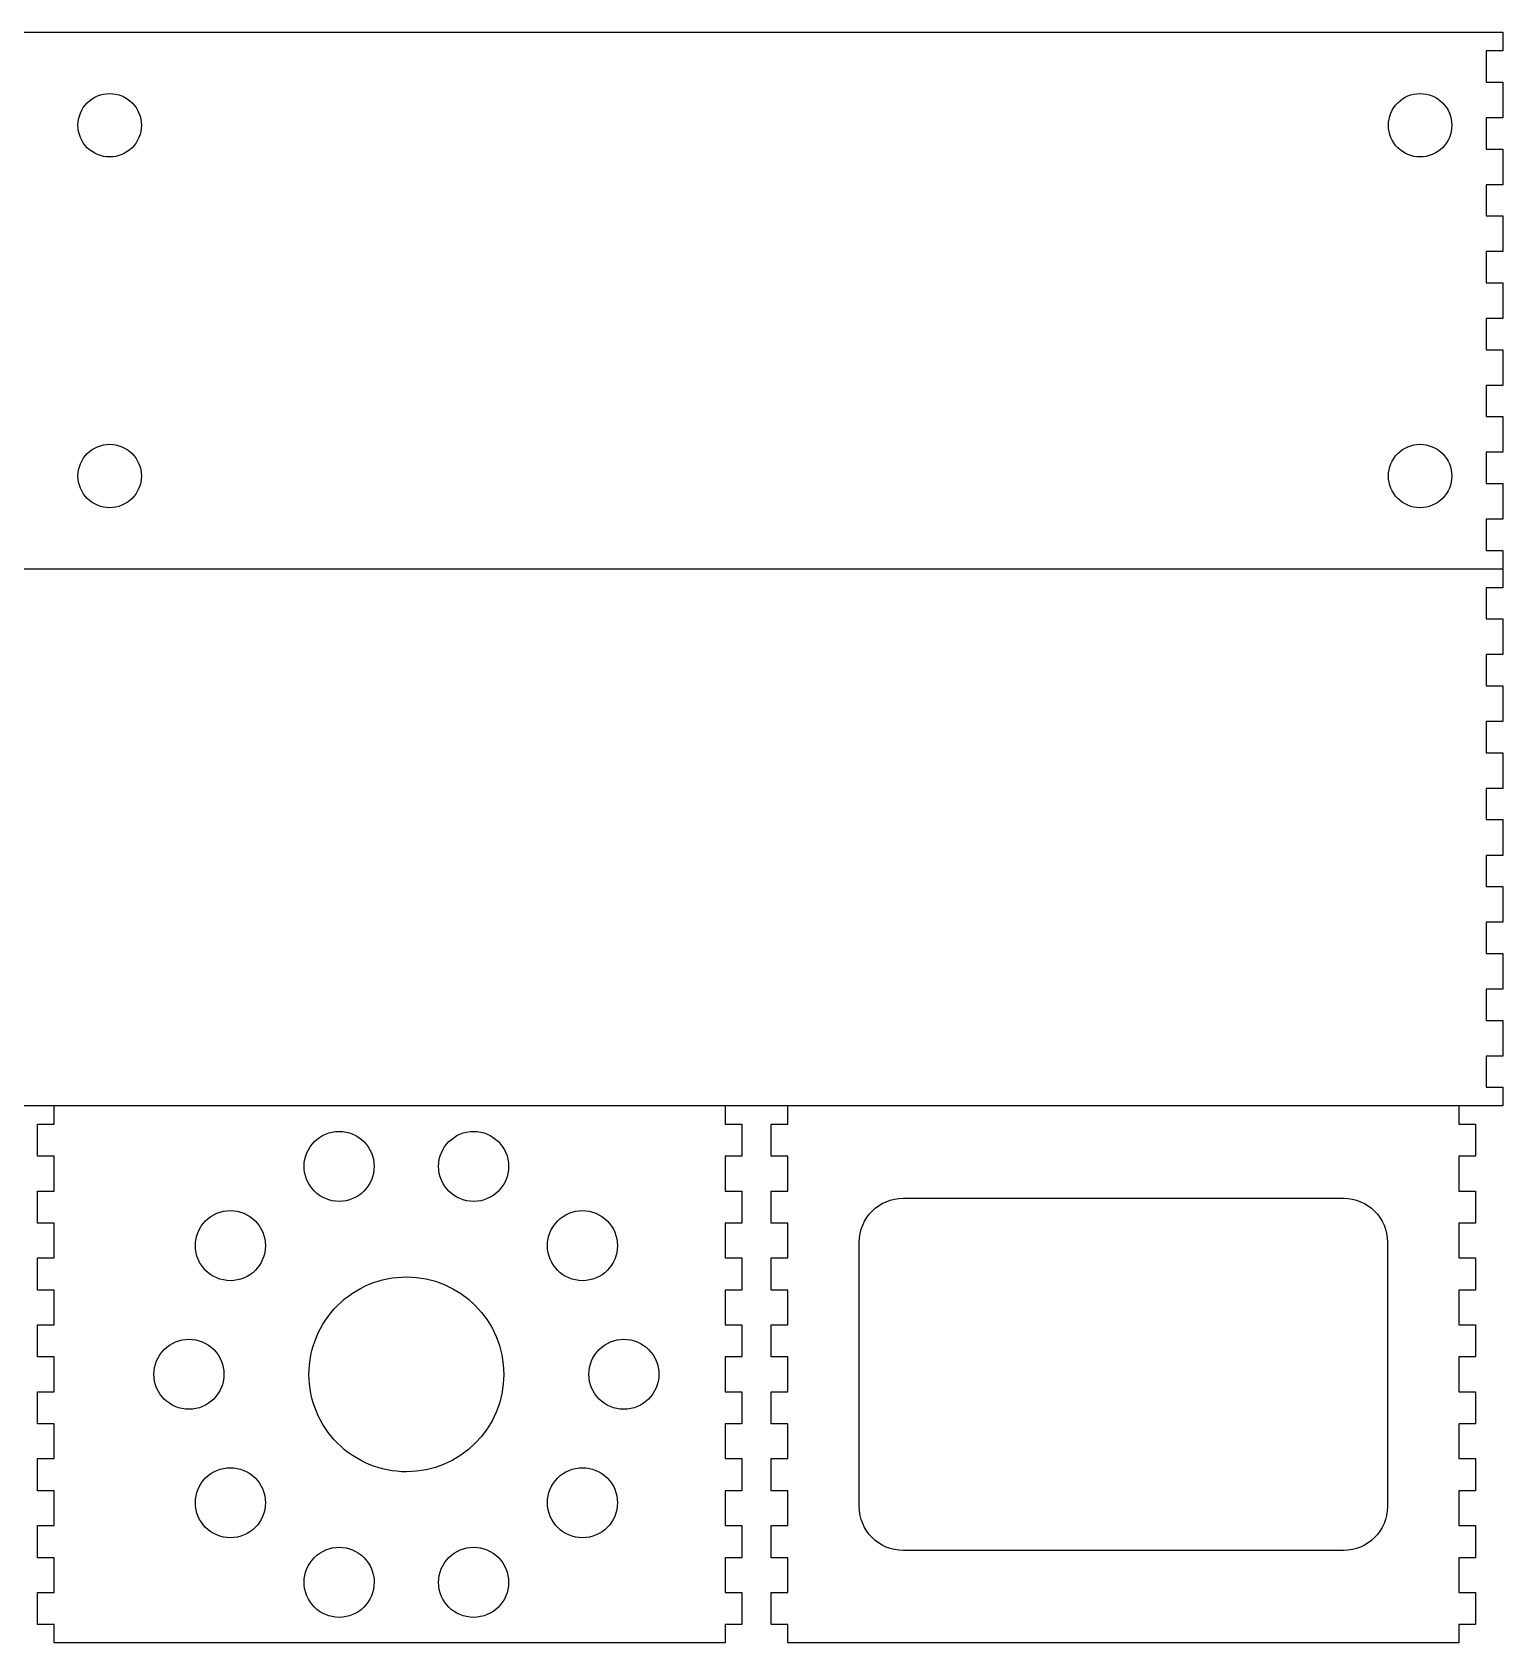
# Model space of a CAD drawing. Extents: x 0 to 203, y 0 to 111.
# Drawn here: x 124.6 to 203.2, y 24.5 to 110.5 of the extents above; entities that cross this region are included whole.
import ezdxf

# ---------------------------------------------------------------- set-up
doc = ezdxf.new("R2010")
doc.units = 0
doc.layers.add('Shell', color=7, linetype='CONTINUOUS')

msp = doc.modelspace()

# ---------------------------------------------------------------- linework, layer by layer
at = {"layer": 'Shell', "color": 7}
for p, q in [((123.402731, 110.492302), (125.090182, 110.492302)), ((125.090182, 110.492302), (125.090182, 110.492302)), ((125.090182, 110.492302), (126.808916, 110.492302)), ((126.808916, 110.492302), (126.808916, 110.492302)), ((126.808916, 110.492302), (128.48367, 110.492302)), ((128.48367, 110.492302), (128.48367, 110.492302)), ((128.48367, 110.492302), (130.202404, 110.492302)), ((130.202404, 110.492302), (130.202404, 110.492302)), ((130.202404, 110.492302), (131.877156, 110.492302)), ((131.877156, 110.492302), (131.877156, 110.492302)), ((131.877156, 110.492302), (133.595889, 110.492302)), ((133.595889, 110.492302), (133.595889, 110.492302)), ((133.595889, 110.492302), (135.270644, 110.492302)), ((135.270644, 110.492302), (135.270644, 110.492302)), ((135.270644, 110.492302), (136.989377, 110.492302)), ((136.989377, 110.492302), (136.989377, 110.492302)), ((136.989377, 110.492302), (138.664132, 110.492302)), ((138.664132, 110.492302), (138.664132, 110.492302)), ((138.664132, 110.492302), (140.382865, 110.492302)), ((140.382865, 110.492302), (140.382865, 110.492302)), ((140.382865, 110.492302), (142.057617, 110.492302)), ((142.057617, 110.492302), (142.057617, 110.492302)), ((142.057617, 110.492302), (143.77635, 110.492302)), ((143.77635, 110.492302), (143.77635, 110.492302)), ((143.77635, 110.492302), (145.451105, 110.492302)), ((145.451105, 110.492302), (145.451105, 110.492302)), ((145.451105, 110.492302), (147.169838, 110.492302)), ((147.169838, 110.492302), (147.169838, 110.492302)), ((147.169838, 110.492302), (148.844593, 110.492302)), ((148.844593, 110.492302), (148.844593, 110.492302)), ((148.844593, 110.492302), (150.563326, 110.492302)), ((150.563326, 110.492302), (150.563326, 110.492302)), ((150.563326, 110.492302), (152.238078, 110.492302)), ((152.238078, 110.492302), (152.238078, 110.492302)), ((152.238078, 110.492302), (153.956811, 110.492302)), ((153.956811, 110.492302), (153.956811, 110.492302)), ((153.956811, 110.492302), (155.631566, 110.492302)), ((155.631566, 110.492302), (155.631566, 110.492302)), ((155.631566, 110.492302), (157.350299, 110.492302)), ((157.350299, 110.492302), (157.350299, 110.492302)), ((157.350299, 110.492302), (159.025051, 110.492302)), ((159.025051, 110.492302), (159.025051, 110.492302)), ((159.025051, 110.492302), (160.743784, 110.492302)), ((160.743784, 110.492302), (160.743784, 110.492302)), ((160.743784, 110.492302), (162.418539, 110.492302)), ((162.418539, 110.492302), (162.418539, 110.492302)), ((162.418539, 110.492302), (164.137272, 110.492302)), ((164.137272, 110.492302), (164.137272, 110.492302)), ((164.137272, 110.492302), (165.812027, 110.492302)), ((165.812027, 110.492302), (165.812027, 110.492302)), ((165.812027, 110.492302), (167.53076, 110.492302)), ((167.53076, 110.492302), (167.53076, 110.492302)), ((167.53076, 110.492302), (169.205512, 110.492302)), ((169.205512, 110.492302), (169.205512, 110.492302)), ((169.205512, 110.492302), (170.924245, 110.492302)), ((170.924245, 110.492302), (170.924245, 110.492302)), ((170.924245, 110.492302), (172.598999, 110.492302)), ((172.598999, 110.492302), (172.598999, 110.492302)), ((172.598999, 110.492302), (174.317732, 110.492302)), ((174.317732, 110.492302), (174.317732, 110.492302)), ((174.317732, 110.492302), (175.992484, 110.492302)), ((175.992484, 110.492302), (175.992484, 110.492302)), ((175.992484, 110.492302), (177.711217, 110.492302)), ((177.711217, 110.492302), (177.711217, 110.492302)), ((177.711217, 110.492302), (179.385972, 110.492302)), ((179.385972, 110.492302), (179.385972, 110.492302)), ((179.385972, 110.492302), (181.104705, 110.492302)), ((181.104705, 110.492302), (181.104705, 110.492302)), ((181.104705, 110.492302), (182.77946, 110.492302)), ((182.77946, 110.492302), (182.77946, 110.492302)), ((182.77946, 110.492302), (184.498193, 110.492302)), ((184.498193, 110.492302), (184.498193, 110.492302)), ((184.498193, 110.492302), (186.172945, 110.492302)), ((186.172945, 110.492302), (186.172945, 110.492302)), ((186.172945, 110.492302), (187.891678, 110.492302)), ((187.891678, 110.492302), (187.891678, 110.492302)), ((187.891678, 110.492302), (189.566433, 110.492302)), ((189.566433, 110.492302), (189.566433, 110.492302)), ((189.566433, 110.492302), (191.285166, 110.492302)), ((191.285166, 110.492302), (191.285166, 110.492302)), ((191.285166, 110.492302), (192.959918, 110.492302)), ((192.959918, 110.492302), (192.959918, 110.492302)), ((192.959918, 110.492302), (194.678651, 110.492302)), ((194.678651, 110.492302), (194.678651, 110.492302)), ((194.678651, 110.492302), (196.353406, 110.492302)), ((196.353406, 110.492302), (196.353406, 110.492302)), ((196.353406, 110.492302), (198.072139, 110.492302)), ((198.072139, 110.492302), (198.072139, 110.492302)), ((198.072139, 110.492302), (199.746894, 110.492302)), ((199.746894, 110.492302), (199.746894, 110.492302)), ((199.746894, 110.492302), (201.465627, 110.492302)), ((201.465627, 110.492302), (201.465627, 110.492302)), ((201.465627, 110.492302), (203.153079, 110.492302)), ((203.153079, 110.492302), (203.153079, 109.495745)), ((203.153079, 109.495745), (202.257024, 109.495745)), ((202.257024, 109.495745), (202.257024, 107.827811)), ((202.257024, 107.827811), (203.153079, 107.827811)), ((203.153079, 107.827811), (203.153079, 105.922498)), ((203.153079, 105.922498), (202.257024, 105.922498)), ((202.257024, 105.922498), (202.257024, 104.254565)), ((202.257024, 104.254565), (203.153079, 104.254565)), ((203.153079, 104.254565), (203.153079, 102.349251)), ((203.153079, 102.349251), (202.257024, 102.349251)), ((202.257024, 102.349251), (202.257024, 100.681318)), ((202.257024, 100.681318), (203.153079, 100.681318)), ((203.153079, 100.681318), (203.153079, 98.776005)), ((203.153079, 98.776005), (202.257024, 98.776005)), ((202.257024, 98.776005), (202.257024, 97.108072)), ((202.257024, 97.108072), (203.153079, 97.108072)), ((203.153079, 97.108072), (203.153079, 95.202755)), ((203.153079, 95.202755), (202.257024, 95.202755)), ((202.257024, 95.202755), (202.257024, 93.534822)), ((202.257024, 93.534822), (203.153079, 93.534822)), ((203.153079, 93.534822), (203.153079, 91.629509)), ((203.153079, 91.629509), (202.257024, 91.629509)), ((202.257024, 91.629509), (202.257024, 89.961576)), ((202.257024, 89.961576), (203.153079, 89.961576)), ((203.153079, 89.961576), (203.153079, 88.056262)), ((203.153079, 88.056262), (202.257024, 88.056262)), ((202.257024, 88.056262), (202.257024, 86.388329)), ((202.257024, 86.388329), (203.153079, 86.388329)), ((203.153079, 86.388329), (203.153079, 84.483016)), ((203.153079, 84.483016), (202.257024, 84.483016)), ((202.257024, 84.483016), (202.257024, 82.815082)), ((202.257024, 82.815082), (203.153079, 82.815082)), ((203.153079, 82.815082), (203.153079, 81.818525)), ((125.090182, 81.818525), (123.402731, 81.818525)), ((126.808916, 81.818525), (125.090182, 81.818525)), ((125.090182, 81.818525), (125.090182, 81.818525)), ((128.48367, 81.818525), (126.808916, 81.818525)), ((126.808916, 81.818525), (126.808916, 81.818525)), ((130.202404, 81.818525), (128.48367, 81.818525)), ((128.48367, 81.818525), (128.48367, 81.818525)), ((131.877156, 81.818525), (130.202404, 81.818525)), ((130.202404, 81.818525), (130.202404, 81.818525)), ((133.595889, 81.818525), (131.877156, 81.818525)), ((131.877156, 81.818525), (131.877156, 81.818525)), ((135.270644, 81.818525), (133.595889, 81.818525)), ((133.595889, 81.818525), (133.595889, 81.818525)), ((136.989377, 81.818525), (135.270644, 81.818525)), ((135.270644, 81.818525), (135.270644, 81.818525)), ((138.664132, 81.818525), (136.989377, 81.818525)), ((136.989377, 81.818525), (136.989377, 81.818525)), ((140.382865, 81.818525), (138.664132, 81.818525)), ((138.664132, 81.818525), (138.664132, 81.818525)), ((142.057617, 81.818525), (140.382865, 81.818525)), ((140.382865, 81.818525), (140.382865, 81.818525)), ((143.77635, 81.818525), (142.057617, 81.818525)), ((142.057617, 81.818525), (142.057617, 81.818525)), ((145.451105, 81.818525), (143.77635, 81.818525)), ((143.77635, 81.818525), (143.77635, 81.818525)), ((147.169838, 81.818525), (145.451105, 81.818525)), ((145.451105, 81.818525), (145.451105, 81.818525)), ((148.844593, 81.818525), (147.169838, 81.818525)), ((147.169838, 81.818525), (147.169838, 81.818525)), ((150.563326, 81.818525), (148.844593, 81.818525)), ((148.844593, 81.818525), (148.844593, 81.818525)), ((152.238078, 81.818525), (150.563326, 81.818525)), ((150.563326, 81.818525), (150.563326, 81.818525)), ((153.956811, 81.818525), (152.238078, 81.818525)), ((152.238078, 81.818525), (152.238078, 81.818525)), ((155.631566, 81.818525), (153.956811, 81.818525)), ((153.956811, 81.818525), (153.956811, 81.818525)), ((157.350299, 81.818525), (155.631566, 81.818525)), ((155.631566, 81.818525), (155.631566, 81.818525)), ((159.025051, 81.818525), (157.350299, 81.818525)), ((157.350299, 81.818525), (157.350299, 81.818525)), ((160.743784, 81.818525), (159.025051, 81.818525)), ((159.025051, 81.818525), (159.025051, 81.818525)), ((162.418539, 81.818525), (160.743784, 81.818525)), ((160.743784, 81.818525), (160.743784, 81.818525)), ((164.137272, 81.818525), (162.418539, 81.818525)), ((162.418539, 81.818525), (162.418539, 81.818525)), ((165.812027, 81.818525), (164.137272, 81.818525)), ((164.137272, 81.818525), (164.137272, 81.818525)), ((167.53076, 81.818525), (165.812027, 81.818525)), ((165.812027, 81.818525), (165.812027, 81.818525)), ((169.205512, 81.818525), (167.53076, 81.818525)), ((167.53076, 81.818525), (167.53076, 81.818525)), ((170.924245, 81.818525), (169.205512, 81.818525)), ((169.205512, 81.818525), (169.205512, 81.818525)), ((172.598999, 81.818525), (170.924245, 81.818525)), ((170.924245, 81.818525), (170.924245, 81.818525)), ((174.317732, 81.818525), (172.598999, 81.818525)), ((172.598999, 81.818525), (172.598999, 81.818525)), ((175.992484, 81.818525), (174.317732, 81.818525)), ((174.317732, 81.818525), (174.317732, 81.818525)), ((177.711217, 81.818525), (175.992484, 81.818525)), ((175.992484, 81.818525), (175.992484, 81.818525)), ((179.385972, 81.818525), (177.711217, 81.818525)), ((177.711217, 81.818525), (177.711217, 81.818525)), ((181.104705, 81.818525), (179.385972, 81.818525)), ((179.385972, 81.818525), (179.385972, 81.818525)), ((182.77946, 81.818525), (181.104705, 81.818525)), ((181.104705, 81.818525), (181.104705, 81.818525)), ((184.498193, 81.818525), (182.77946, 81.818525)), ((182.77946, 81.818525), (182.77946, 81.818525)), ((186.172945, 81.818525), (184.498193, 81.818525)), ((184.498193, 81.818525), (184.498193, 81.818525)), ((187.891678, 81.818525), (186.172945, 81.818525)), ((186.172945, 81.818525), (186.172945, 81.818525)), ((189.566433, 81.818525), (187.891678, 81.818525)), ((187.891678, 81.818525), (187.891678, 81.818525)), ((191.285166, 81.818525), (189.566433, 81.818525)), ((189.566433, 81.818525), (189.566433, 81.818525)), ((192.959918, 81.818525), (191.285166, 81.818525)), ((191.285166, 81.818525), (191.285166, 81.818525)), ((194.678651, 81.818525), (192.959918, 81.818525)), ((192.959918, 81.818525), (192.959918, 81.818525)), ((196.353406, 81.818525), (194.678651, 81.818525)), ((194.678651, 81.818525), (194.678651, 81.818525)), ((198.072139, 81.818525), (196.353406, 81.818525)), ((196.353406, 81.818525), (196.353406, 81.818525)), ((199.746894, 81.818525), (198.072139, 81.818525)), ((198.072139, 81.818525), (198.072139, 81.818525)), ((201.465627, 81.818525), (199.746894, 81.818525)), ((199.746894, 81.818525), (199.746894, 81.818525)), ((203.153079, 81.818525), (201.465627, 81.818525)), ((201.465627, 81.818525), (201.465627, 81.818525)), ((203.153079, 81.818525), (203.153079, 80.821967)), ((203.153079, 80.821967), (202.257024, 80.821967)), ((202.257024, 80.821967), (202.257024, 79.154034)), ((202.257024, 79.154034), (203.153079, 79.154034)), ((203.153079, 79.154034), (203.153079, 77.24872)), ((203.153079, 77.24872), (202.257024, 77.24872)), ((202.257024, 77.24872), (202.257024, 75.580787)), ((202.257024, 75.580787), (203.153079, 75.580787)), ((203.153079, 75.580787), (203.153079, 73.675474)), ((203.153079, 73.675474), (202.257024, 73.675474)), ((202.257024, 73.675474), (202.257024, 72.00754)), ((202.257024, 72.00754), (203.153079, 72.00754)), ((203.153079, 72.00754), (203.153079, 70.102227)), ((203.153079, 70.102227), (202.257024, 70.102227)), ((202.257024, 70.102227), (202.257024, 68.434294)), ((202.257024, 68.434294), (203.153079, 68.434294)), ((203.153079, 68.434294), (203.153079, 66.52898)), ((203.153079, 66.52898), (202.257024, 66.52898)), ((202.257024, 66.52898), (202.257024, 64.861047)), ((202.257024, 64.861047), (203.153079, 64.861047)), ((203.153079, 64.861047), (203.153079, 62.955734)), ((203.153079, 62.955734), (202.257024, 62.955734)), ((202.257024, 62.955734), (202.257024, 61.287801)), ((202.257024, 61.287801), (203.153079, 61.287801)), ((203.153079, 61.287801), (203.153079, 59.382484)), ((203.153079, 59.382484), (202.257024, 59.382484)), ((202.257024, 59.382484), (202.257024, 57.714551)), ((202.257024, 57.714551), (203.153079, 57.714551)), ((203.153079, 57.714551), (203.153079, 55.809238)), ((203.153079, 55.809238), (202.257024, 55.809238)), ((202.257024, 55.809238), (202.257024, 54.141305)), ((202.257024, 54.141305), (203.153079, 54.141305)), ((203.153079, 54.141305), (203.153079, 53.144747)), ((125.090182, 53.144747), (123.402731, 53.144747)), ((126.808916, 53.144747), (125.090182, 53.144747)), ((125.090182, 53.144747), (125.090182, 53.144747)), ((125.755011, 52.17359), (125.755011, 53.144747)), ((128.48367, 53.144747), (126.808916, 53.144747)), ((126.808916, 53.144747), (126.808916, 53.144747)), ((130.202404, 53.144747), (128.48367, 53.144747)), ((128.48367, 53.144747), (128.48367, 53.144747)), ((131.877156, 53.144747), (130.202404, 53.144747)), ((130.202404, 53.144747), (130.202404, 53.144747)), ((133.595889, 53.144747), (131.877156, 53.144747)), ((131.877156, 53.144747), (131.877156, 53.144747)), ((135.270644, 53.144747), (133.595889, 53.144747)), ((133.595889, 53.144747), (133.595889, 53.144747)), ((136.989377, 53.144747), (135.270644, 53.144747)), ((135.270644, 53.144747), (135.270644, 53.144747)), ((138.664132, 53.144747), (136.989377, 53.144747)), ((136.989377, 53.144747), (136.989377, 53.144747)), ((140.382865, 53.144747), (138.664132, 53.144747)), ((138.664132, 53.144747), (138.664132, 53.144747)), ((142.057617, 53.144747), (140.382865, 53.144747)), ((140.382865, 53.144747), (140.382865, 53.144747)), ((143.77635, 53.144747), (142.057617, 53.144747)), ((142.057617, 53.144747), (142.057617, 53.144747)), ((145.451105, 53.144747), (143.77635, 53.144747)), ((143.77635, 53.144747), (143.77635, 53.144747)), ((147.169838, 53.144747), (145.451105, 53.144747)), ((145.451105, 53.144747), (145.451105, 53.144747)), ((148.844593, 53.144747), (147.169838, 53.144747)), ((147.169838, 53.144747), (147.169838, 53.144747)), ((150.563326, 53.144747), (148.844593, 53.144747)), ((148.844593, 53.144747), (148.844593, 53.144747)), ((152.238078, 53.144747), (150.563326, 53.144747)), ((150.563326, 53.144747), (150.563326, 53.144747)), ((153.956811, 53.144747), (152.238078, 53.144747)), ((152.238078, 53.144747), (152.238078, 53.144747)), ((155.631566, 53.144747), (153.956811, 53.144747)), ((153.956811, 53.144747), (153.956811, 53.144747)), ((157.350299, 53.144747), (155.631566, 53.144747)), ((155.631566, 53.144747), (155.631566, 53.144747)), ((159.025051, 53.144747), (157.350299, 53.144747)), ((157.350299, 53.144747), (157.350299, 53.144747)), ((160.743784, 53.144747), (159.025051, 53.144747)), ((159.025051, 53.144747), (159.025051, 53.144747)), ((162.418539, 53.144747), (160.743784, 53.144747)), ((160.743784, 53.144747), (160.743784, 53.144747)), ((161.597233, 53.144747), (161.597233, 52.17359)), ((164.137272, 53.144747), (162.418539, 53.144747)), ((162.418539, 53.144747), (162.418539, 53.144747)), ((165.812027, 53.144747), (164.137272, 53.144747)), ((164.137272, 53.144747), (164.137272, 53.144747)), ((164.958578, 52.17359), (164.958578, 53.144747)), ((167.53076, 53.144747), (165.812027, 53.144747)), ((165.812027, 53.144747), (165.812027, 53.144747)), ((169.205512, 53.144747), (167.53076, 53.144747)), ((167.53076, 53.144747), (167.53076, 53.144747)), ((170.924245, 53.144747), (169.205512, 53.144747)), ((169.205512, 53.144747), (169.205512, 53.144747)), ((172.598999, 53.144747), (170.924245, 53.144747)), ((170.924245, 53.144747), (170.924245, 53.144747)), ((174.317732, 53.144747), (172.598999, 53.144747)), ((172.598999, 53.144747), (172.598999, 53.144747)), ((175.992484, 53.144747), (174.317732, 53.144747)), ((174.317732, 53.144747), (174.317732, 53.144747)), ((177.711217, 53.144747), (175.992484, 53.144747)), ((175.992484, 53.144747), (175.992484, 53.144747)), ((179.385972, 53.144747), (177.711217, 53.144747)), ((177.711217, 53.144747), (177.711217, 53.144747)), ((181.104705, 53.144747), (179.385972, 53.144747)), ((179.385972, 53.144747), (179.385972, 53.144747)), ((182.77946, 53.144747), (181.104705, 53.144747)), ((181.104705, 53.144747), (181.104705, 53.144747)), ((184.498193, 53.144747), (182.77946, 53.144747)), ((182.77946, 53.144747), (182.77946, 53.144747)), ((186.172945, 53.144747), (184.498193, 53.144747)), ((184.498193, 53.144747), (184.498193, 53.144747)), ((187.891678, 53.144747), (186.172945, 53.144747)), ((186.172945, 53.144747), (186.172945, 53.144747)), ((189.566433, 53.144747), (187.891678, 53.144747)), ((187.891678, 53.144747), (187.891678, 53.144747)), ((191.285166, 53.144747), (189.566433, 53.144747)), ((189.566433, 53.144747), (189.566433, 53.144747)), ((192.959918, 53.144747), (191.285166, 53.144747)), ((191.285166, 53.144747), (191.285166, 53.144747)), ((194.678651, 53.144747), (192.959918, 53.144747)), ((192.959918, 53.144747), (192.959918, 53.144747)), ((196.353406, 53.144747), (194.678651, 53.144747)), ((194.678651, 53.144747), (194.678651, 53.144747)), ((198.072139, 53.144747), (196.353406, 53.144747)), ((196.353406, 53.144747), (196.353406, 53.144747)), ((199.746894, 53.144747), (198.072139, 53.144747)), ((198.072139, 53.144747), (198.072139, 53.144747)), ((201.465627, 53.144747), (199.746894, 53.144747)), ((199.746894, 53.144747), (199.746894, 53.144747)), ((200.800799, 53.144747), (200.800799, 52.17359)), ((203.153079, 53.144747), (201.465627, 53.144747)), ((201.465627, 53.144747), (201.465627, 53.144747)), ((124.858955, 50.454856), (124.858955, 52.17359)), ((124.858955, 52.17359), (125.755011, 52.17359)), ((161.597233, 52.17359), (162.493288, 52.17359)), ((162.493288, 52.17359), (162.493288, 50.454856)), ((164.062523, 50.454856), (164.062523, 52.17359)), ((164.062523, 52.17359), (164.958578, 52.17359)), ((200.800799, 52.17359), (201.696855, 52.17359)), ((201.696855, 52.17359), (201.696855, 50.454856)), ((125.755011, 50.454856), (124.858955, 50.454856)), ((125.755011, 48.600343), (125.755011, 50.454856)), ((162.493288, 50.454856), (161.597233, 50.454856)), ((161.597233, 50.454856), (161.597233, 48.600343)), ((164.958578, 50.454856), (164.062523, 50.454856)), ((164.958578, 48.600343), (164.958578, 50.454856)), ((201.696855, 50.454856), (200.800799, 50.454856)), ((200.800799, 50.454856), (200.800799, 48.600343)), ((124.858955, 46.88161), (124.858955, 48.600343)), ((124.858955, 48.600343), (125.755011, 48.600343)), ((161.597233, 48.600343), (162.493288, 48.600343)), ((162.493288, 48.600343), (162.493288, 46.88161)), ((164.062523, 46.88161), (164.062523, 48.600343)), ((164.062523, 48.600343), (164.958578, 48.600343)), ((200.800799, 48.600343), (201.696855, 48.600343)), ((201.696855, 48.600343), (201.696855, 46.88161)), ((125.755011, 46.88161), (124.858955, 46.88161)), ((125.755011, 45.027096), (125.755011, 46.88161)), ((162.493288, 46.88161), (161.597233, 46.88161)), ((161.597233, 46.88161), (161.597233, 45.027096)), ((164.958578, 46.88161), (164.062523, 46.88161)), ((164.958578, 45.027096), (164.958578, 46.88161)), ((201.696855, 46.88161), (200.800799, 46.88161)), ((200.800799, 46.88161), (200.800799, 45.027096)), ((124.858955, 43.308363), (124.858955, 45.027096)), ((124.858955, 45.027096), (125.755011, 45.027096)), ((161.597233, 45.027096), (162.493288, 45.027096)), ((162.493288, 45.027096), (162.493288, 43.308363)), ((164.062523, 43.308363), (164.062523, 45.027096)), ((164.062523, 45.027096), (164.958578, 45.027096)), ((200.800799, 45.027096), (201.696855, 45.027096)), ((201.696855, 45.027096), (201.696855, 43.308363)), ((125.755011, 43.308363), (124.858955, 43.308363)), ((125.755011, 41.453847), (125.755011, 43.308363)), ((162.493288, 43.308363), (161.597233, 43.308363)), ((161.597233, 43.308363), (161.597233, 41.453847)), ((164.958578, 43.308363), (164.062523, 43.308363)), ((164.958578, 41.45385), (164.958578, 43.308363)), ((201.696855, 43.308363), (200.800799, 43.308363)), ((200.800799, 43.308363), (200.800799, 41.45385)), ((124.858955, 39.735114), (124.858955, 41.453847)), ((124.858955, 41.453847), (125.755011, 41.453847)), ((161.597233, 41.453847), (162.493288, 41.453847)), ((162.493288, 41.453847), (162.493288, 39.735114)), ((164.062523, 39.735117), (164.062523, 41.45385)), ((164.062523, 41.45385), (164.958578, 41.45385)), ((200.800799, 41.45385), (201.696855, 41.45385)), ((201.696855, 41.45385), (201.696855, 39.735117)), ((125.755011, 39.735114), (124.858955, 39.735114)), ((125.755011, 37.8806), (125.755011, 39.735114)), ((162.493288, 39.735114), (161.597233, 39.735114)), ((161.597233, 39.735114), (161.597233, 37.8806)), ((164.958578, 39.735117), (164.062523, 39.735117)), ((164.958578, 37.880603), (164.958578, 39.735117)), ((201.696855, 39.735117), (200.800799, 39.735117)), ((200.800799, 39.735117), (200.800799, 37.880603)), ((124.858955, 36.161867), (124.858955, 37.8806)), ((124.858955, 37.8806), (125.755011, 37.8806)), ((161.597233, 37.8806), (162.493288, 37.8806)), ((162.493288, 37.8806), (162.493288, 36.161867)), ((164.062523, 36.16187), (164.062523, 37.880603)), ((164.062523, 37.880603), (164.958578, 37.880603)), ((200.800799, 37.880603), (201.696855, 37.880603)), ((201.696855, 37.880603), (201.696855, 36.16187)), ((125.755011, 36.161867), (124.858955, 36.161867)), ((125.755011, 34.307354), (125.755011, 36.161867)), ((162.493288, 36.161867), (161.597233, 36.161867)), ((161.597233, 36.161867), (161.597233, 34.307354)), ((164.958578, 36.16187), (164.062523, 36.16187)), ((164.958578, 34.307357), (164.958578, 36.16187)), ((201.696855, 36.16187), (200.800799, 36.16187)), ((200.800799, 36.16187), (200.800799, 34.307357)), ((124.858955, 32.588621), (124.858955, 34.307354)), ((124.858955, 34.307354), (125.755011, 34.307354)), ((161.597233, 34.307354), (162.493288, 34.307354)), ((162.493288, 34.307354), (162.493288, 32.588621)), ((164.062523, 32.588623), (164.062523, 34.307357)), ((164.062523, 34.307357), (164.958578, 34.307357)), ((200.800799, 34.307357), (201.696855, 34.307357)), ((201.696855, 34.307357), (201.696855, 32.588623)), ((125.755011, 32.588621), (124.858955, 32.588621)), ((125.755011, 30.734107), (125.755011, 32.588621)), ((162.493288, 32.588621), (161.597233, 32.588621)), ((161.597233, 32.588621), (161.597233, 30.734107)), ((164.958578, 32.588623), (164.062523, 32.588623)), ((164.958578, 30.73411), (164.958578, 32.588623)), ((201.696855, 32.588623), (200.800799, 32.588623)), ((200.800799, 32.588623), (200.800799, 30.73411)), ((124.858955, 29.015374), (124.858955, 30.734107)), ((124.858955, 30.734107), (125.755011, 30.734107)), ((161.597233, 30.734107), (162.493288, 30.734107)), ((162.493288, 30.734107), (162.493288, 29.015374)), ((164.062523, 29.015377), (164.062523, 30.73411)), ((164.062523, 30.73411), (164.958578, 30.73411)), ((200.800799, 30.73411), (201.696855, 30.73411)), ((201.696855, 30.73411), (201.696855, 29.015377)), ((125.755011, 29.015374), (124.858955, 29.015374)), ((125.755011, 27.160861), (125.755011, 29.015374)), ((162.493288, 29.015374), (161.597233, 29.015374)), ((161.597233, 29.015374), (161.597233, 27.160861)), ((164.958578, 29.015377), (164.062523, 29.015377)), ((164.958578, 27.160861), (164.958578, 29.015377)), ((201.696855, 29.015377), (200.800799, 29.015377)), ((200.800799, 29.015377), (200.800799, 27.160861)), ((124.858955, 25.442127), (124.858955, 27.160861)), ((124.858955, 27.160861), (125.755011, 27.160861)), ((161.597233, 27.160861), (162.493288, 27.160861)), ((162.493288, 27.160861), (162.493288, 25.442127)), ((164.062523, 25.442127), (164.062523, 27.160861)), ((164.062523, 27.160861), (164.958578, 27.160861)), ((200.800799, 27.160861), (201.696855, 27.160861)), ((201.696855, 27.160861), (201.696855, 25.442127)), ((125.755011, 25.442127), (124.858955, 25.442127)), ((125.755011, 24.47097), (125.755011, 25.442127)), ((162.493288, 25.442127), (161.597233, 25.442127)), ((161.597233, 25.442127), (161.597233, 24.47097)), ((164.958578, 25.442127), (164.062523, 25.442127)), ((164.958578, 24.47097), (164.958578, 25.442127)), ((201.696855, 25.442127), (200.800799, 25.442127)), ((200.800799, 25.442127), (200.800799, 24.47097)), ((126.728164, 24.47097), (125.755011, 24.47097)), ((128.446897, 24.47097), (126.728164, 24.47097)), ((126.728164, 24.47097), (126.728164, 24.47097)), ((130.303405, 24.47097), (128.446897, 24.47097)), ((128.446897, 24.47097), (128.446897, 24.47097)), ((132.022139, 24.47097), (130.303405, 24.47097)), ((130.303405, 24.47097), (130.303405, 24.47097)), ((133.878647, 24.47097), (132.022139, 24.47097)), ((132.022139, 24.47097), (132.022139, 24.47097)), ((135.597381, 24.47097), (133.878647, 24.47097)), ((133.878647, 24.47097), (133.878647, 24.47097)), ((137.453892, 24.47097), (135.597381, 24.47097)), ((135.597381, 24.47097), (135.597381, 24.47097)), ((139.172625, 24.47097), (137.453892, 24.47097)), ((137.453892, 24.47097), (137.453892, 24.47097)), ((141.029134, 24.47097), (139.172625, 24.47097)), ((139.172625, 24.47097), (139.172625, 24.47097)), ((142.747867, 24.47097), (141.029134, 24.47097)), ((141.029134, 24.47097), (141.029134, 24.47097)), ((144.604376, 24.47097), (142.747867, 24.47097)), ((142.747867, 24.47097), (142.747867, 24.47097)), ((146.323109, 24.47097), (144.604376, 24.47097)), ((144.604376, 24.47097), (144.604376, 24.47097)), ((148.179618, 24.47097), (146.323109, 24.47097)), ((146.323109, 24.47097), (146.323109, 24.47097)), ((149.898351, 24.47097), (148.179618, 24.47097)), ((148.179618, 24.47097), (148.179618, 24.47097)), ((151.754863, 24.47097), (149.898351, 24.47097)), ((149.898351, 24.47097), (149.898351, 24.47097)), ((153.473596, 24.47097), (151.754863, 24.47097)), ((151.754863, 24.47097), (151.754863, 24.47097)), ((155.330104, 24.47097), (153.473596, 24.47097)), ((153.473596, 24.47097), (153.473596, 24.47097)), ((157.048838, 24.47097), (155.330104, 24.47097)), ((155.330104, 24.47097), (155.330104, 24.47097)), ((158.905346, 24.47097), (157.048838, 24.47097)), ((157.048838, 24.47097), (157.048838, 24.47097)), ((160.62408, 24.47097), (158.905346, 24.47097)), ((158.905346, 24.47097), (158.905346, 24.47097)), ((161.597233, 24.47097), (160.62408, 24.47097)), ((160.62408, 24.47097), (160.62408, 24.47097)), ((165.931731, 24.47097), (164.958578, 24.47097)), ((167.650465, 24.47097), (165.931731, 24.47097)), ((165.931731, 24.47097), (165.931731, 24.47097)), ((169.506973, 24.47097), (167.650465, 24.47097)), ((167.650465, 24.47097), (167.650465, 24.47097)), ((171.225707, 24.47097), (169.506973, 24.47097)), ((169.506973, 24.47097), (169.506973, 24.47097)), ((173.082214, 24.47097), (171.225707, 24.47097)), ((171.225707, 24.47097), (171.225707, 24.47097)), ((174.800947, 24.47097), (173.082214, 24.47097)), ((173.082214, 24.47097), (173.082214, 24.47097)), ((176.657459, 24.47097), (174.800947, 24.47097)), ((174.800947, 24.47097), (174.800947, 24.47097)), ((178.376192, 24.47097), (176.657459, 24.47097)), ((176.657459, 24.47097), (176.657459, 24.47097)), ((180.232701, 24.47097), (178.376192, 24.47097)), ((178.376192, 24.47097), (178.376192, 24.47097)), ((181.951434, 24.47097), (180.232701, 24.47097)), ((180.232701, 24.47097), (180.232701, 24.47097)), ((183.807942, 24.47097), (181.951434, 24.47097)), ((181.951434, 24.47097), (181.951434, 24.47097)), ((185.526676, 24.47097), (183.807942, 24.47097)), ((183.807942, 24.47097), (183.807942, 24.47097)), ((187.383184, 24.47097), (185.526676, 24.47097)), ((185.526676, 24.47097), (185.526676, 24.47097)), ((189.101918, 24.47097), (187.383184, 24.47097)), ((187.383184, 24.47097), (187.383184, 24.47097)), ((190.958429, 24.47097), (189.101918, 24.47097)), ((189.101918, 24.47097), (189.101918, 24.47097)), ((192.677162, 24.47097), (190.958429, 24.47097)), ((190.958429, 24.47097), (190.958429, 24.47097)), ((194.533671, 24.47097), (192.677162, 24.47097)), ((192.677162, 24.47097), (192.677162, 24.47097)), ((196.252404, 24.47097), (194.533671, 24.47097)), ((194.533671, 24.47097), (194.533671, 24.47097)), ((198.108913, 24.47097), (196.252404, 24.47097)), ((196.252404, 24.47097), (196.252404, 24.47097)), ((199.827646, 24.47097), (198.108913, 24.47097)), ((198.108913, 24.47097), (198.108913, 24.47097)), ((200.800799, 24.47097), (199.827646, 24.47097)), ((199.827646, 24.47097), (199.827646, 24.47097))]:
    msp.add_line(p, q, dxfattribs=at)
at = {"layer": 'Shell', "color": 5}
for p, q in [((127.02536, 105.522871), (127.02536, 105.522871)), ((197.041244, 105.522871), (197.041244, 105.522871)), ((127.02536, 86.787961), (127.02536, 86.787961)), ((197.041244, 86.787961), (197.041244, 86.787961)), ((139.108931, 49.915873), (139.108931, 49.915873)), ((146.293247, 49.915873), (146.293247, 49.915873)), ((171.120435, 48.215268), (194.638954, 48.215268)), ((133.297394, 45.682338), (133.297394, 45.682338)), ((152.108891, 45.682338), (152.108891, 45.682338)), ((168.768578, 31.752302), (168.768578, 45.863415)), ((196.9908, 45.863415), (196.9908, 31.752302)), ((131.081506, 38.811913), (131.081506, 38.811913)), ((139.367235, 38.807857), (139.367235, 38.807857)), ((154.32092, 38.811913), (154.32092, 38.811913)), ((133.297394, 31.952058), (133.297394, 31.952058)), ((152.108891, 31.952058), (152.108891, 31.952058)), ((194.638954, 29.400449), (171.120435, 29.400449)), ((194.638954, 29.400449), (194.638954, 29.400449)), ((139.108931, 27.699846), (139.108931, 27.699846)), ((146.291294, 27.699846), (146.291294, 27.699846))]:
    msp.add_line(p, q, dxfattribs=at)
for points in [[(127.02536, 105.522871), (127.02536, 105.971971), (127.203765, 106.402677), (127.521326, 106.720239)], [(127.521326, 106.720239), (127.838888, 107.0378), (128.269594, 107.216205), (128.718694, 107.216205)], [(128.718694, 107.216205), (129.167794, 107.216205), (129.5985, 107.0378), (129.916061, 106.720239)], [(129.916061, 106.720239), (130.233623, 106.402677), (130.412027, 105.971971), (130.412027, 105.522871)], [(197.041244, 105.522871), (197.041244, 105.971971), (197.219648, 106.402677), (197.53721, 106.720239)], [(197.53721, 106.720239), (197.854772, 107.0378), (198.285478, 107.216205), (198.734578, 107.216205)], [(198.734578, 107.216205), (199.183678, 107.216205), (199.614383, 107.0378), (199.931945, 106.720239)], [(199.931945, 106.720239), (200.249507, 106.402677), (200.427911, 105.971971), (200.427911, 105.522871)], [(127.521326, 104.325504), (127.203765, 104.643066), (127.02536, 105.073771), (127.02536, 105.522871)], [(130.412027, 105.522871), (130.412027, 105.073771), (130.233623, 104.643066), (129.916061, 104.325504)], [(197.53721, 104.325504), (197.219648, 104.643066), (197.041244, 105.073771), (197.041244, 105.522871)], [(200.427911, 105.522871), (200.427911, 105.073771), (200.249507, 104.643066), (199.931945, 104.325504)], [(128.718694, 103.829538), (128.269594, 103.829538), (127.838888, 104.007942), (127.521326, 104.325504)], [(129.916061, 104.325504), (129.5985, 104.007942), (129.167794, 103.829538), (128.718694, 103.829538)], [(198.734578, 103.829538), (198.285478, 103.829538), (197.854772, 104.007942), (197.53721, 104.325504)], [(199.931945, 104.325504), (199.614383, 104.007942), (199.183678, 103.829538), (198.734578, 103.829538)], [(127.02536, 86.787961), (127.02536, 87.237061), (127.203765, 87.667767), (127.521326, 87.985329)], [(127.521326, 87.985329), (127.838888, 88.30289), (128.269594, 88.481295), (128.718694, 88.481295)], [(128.718694, 88.481295), (129.167794, 88.481295), (129.5985, 88.30289), (129.916061, 87.985329)], [(129.916061, 87.985329), (130.233623, 87.667767), (130.412027, 87.237061), (130.412027, 86.787961)], [(197.041244, 86.787961), (197.041244, 87.237061), (197.219648, 87.667767), (197.53721, 87.985329)], [(197.53721, 87.985329), (197.854772, 88.30289), (198.285478, 88.481295), (198.734578, 88.481295)], [(198.734578, 88.481295), (199.183678, 88.481295), (199.614383, 88.30289), (199.931945, 87.985329)], [(199.931945, 87.985329), (200.249507, 87.667767), (200.427911, 87.237061), (200.427911, 86.787961)], [(127.521326, 85.590594), (127.203765, 85.908155), (127.02536, 86.338861), (127.02536, 86.787961)], [(130.412027, 86.787961), (130.412027, 86.338861), (130.233623, 85.908155), (129.916061, 85.590594)], [(197.53721, 85.590594), (197.219648, 85.908155), (197.041244, 86.338861), (197.041244, 86.787961)], [(200.427911, 86.787961), (200.427911, 86.338861), (200.249507, 85.908155), (199.931945, 85.590594)], [(128.718694, 85.094628), (128.269594, 85.094628), (127.838888, 85.273032), (127.521326, 85.590594)], [(129.916061, 85.590594), (129.5985, 85.273032), (129.167794, 85.094628), (128.718694, 85.094628)], [(198.734578, 85.094628), (198.285478, 85.094628), (197.854772, 85.273032), (197.53721, 85.590594)], [(199.931945, 85.590594), (199.614383, 85.273032), (199.183678, 85.094628), (198.734578, 85.094628)], [(139.108931, 49.915873), (139.108931, 50.949178), (139.94659, 51.786837), (140.979895, 51.786837)], [(140.979895, 51.786837), (142.0132, 51.786837), (142.850859, 50.949178), (142.850859, 49.915873)], [(146.293247, 49.915873), (146.293247, 50.949178), (147.130906, 51.786837), (148.164211, 51.786837)], [(148.164211, 51.786837), (149.197516, 51.786837), (150.035175, 50.949178), (150.035175, 49.915873)], [(140.979895, 48.044909), (139.94659, 48.04491), (139.108931, 48.882569), (139.108931, 49.915873)], [(142.850859, 49.915873), (142.850859, 48.882569), (142.0132, 48.04491), (140.979895, 48.044909)], [(148.164211, 48.044909), (147.130906, 48.04491), (146.293247, 48.882569), (146.293247, 49.915873)], [(150.035175, 49.915873), (150.035175, 48.882569), (149.197516, 48.04491), (148.164211, 48.044909)], [(168.768578, 45.863415), (168.768578, 47.166342), (169.817508, 48.215268), (171.120435, 48.215268)], [(194.638954, 48.215268), (195.941877, 48.215268), (196.9908, 47.166342), (196.9908, 45.863415)], [(133.845386, 47.00531), (134.19626, 47.356184), (134.672147, 47.553303), (135.168358, 47.553303)], [(135.168358, 47.553303), (135.664568, 47.553303), (136.140455, 47.356184), (136.491329, 47.00531)], [(152.656883, 47.00531), (153.007757, 47.356184), (153.483644, 47.553303), (153.979855, 47.553303)], [(153.979855, 47.553303), (154.476065, 47.553303), (154.951952, 47.356184), (155.302826, 47.00531)], [(133.297394, 45.682338), (133.297394, 46.178549), (133.494512, 46.654436), (133.845386, 47.00531)], [(136.491329, 47.00531), (136.842203, 46.654436), (137.039322, 46.178549), (137.039322, 45.682338)], [(152.108891, 45.682338), (152.108891, 46.178549), (152.306009, 46.654436), (152.656883, 47.00531)], [(155.302826, 47.00531), (155.6537, 46.654436), (155.850819, 46.178549), (155.850819, 45.682338)], [(135.168358, 43.811374), (134.135053, 43.811374), (133.297394, 44.649033), (133.297394, 45.682338)], [(137.039322, 45.682338), (137.039322, 44.649033), (136.201663, 43.811374), (135.168358, 43.811374)], [(153.979855, 43.811374), (152.94655, 43.811374), (152.108891, 44.649033), (152.108891, 45.682338)], [(155.850819, 45.682338), (155.850818, 44.649033), (155.013159, 43.811374), (153.979855, 43.811374)], [(140.891635, 42.488086), (141.867692, 43.464143), (143.19151, 44.012486), (144.571864, 44.012486)], [(144.571864, 44.012486), (147.4463, 44.012485), (149.776491, 41.682294), (149.77649, 38.807857)], [(139.367235, 38.807857), (139.367234, 40.188211), (139.915578, 41.512029), (140.891635, 42.488086)], [(131.629499, 40.134885), (131.980373, 40.485759), (132.45626, 40.682878), (132.95247, 40.682878)], [(132.95247, 40.682878), (133.448681, 40.682878), (133.924568, 40.485759), (134.275442, 40.134885)], [(154.868913, 40.134885), (155.219786, 40.485759), (155.695674, 40.682878), (156.191884, 40.682878)], [(156.191884, 40.682878), (156.688095, 40.682878), (157.163982, 40.485759), (157.514856, 40.134885)], [(131.081506, 38.811913), (131.081506, 39.308124), (131.278625, 39.784011), (131.629499, 40.134885)], [(134.275442, 40.134885), (134.626316, 39.784011), (134.823434, 39.308124), (134.823434, 38.811913)], [(154.32092, 38.811913), (154.32092, 39.308124), (154.518039, 39.784011), (154.868913, 40.134885)], [(157.514856, 40.134885), (157.86573, 39.784011), (158.062848, 39.308124), (158.062848, 38.811913)], [(132.95247, 36.940949), (131.919165, 36.94095), (131.081506, 37.778609), (131.081506, 38.811913)], [(134.823434, 38.811913), (134.823434, 37.778609), (133.985775, 36.94095), (132.95247, 36.940949)], [(140.891635, 35.127629), (139.915578, 36.103686), (139.367235, 37.427504), (139.367235, 38.807857)], [(149.77649, 38.807857), (149.77649, 35.933421), (147.4463, 33.60323), (144.571864, 33.603229)], [(156.191884, 36.940949), (155.158579, 36.94095), (154.32092, 37.778609), (154.32092, 38.811913)], [(158.062848, 38.811913), (158.062848, 37.778609), (157.225189, 36.94095), (156.191884, 36.940949)], [(144.571864, 33.603229), (143.191511, 33.603229), (141.867693, 34.151572), (140.891635, 35.127629)], [(133.845386, 33.27503), (134.19626, 33.625904), (134.672147, 33.823023), (135.168358, 33.823023)], [(135.168358, 33.823023), (135.664568, 33.823023), (136.140456, 33.625904), (136.491329, 33.27503)], [(152.656883, 33.27503), (153.007757, 33.625904), (153.483644, 33.823023), (153.979855, 33.823023)], [(153.979855, 33.823023), (154.476065, 33.823023), (154.951952, 33.625904), (155.302826, 33.27503)], [(133.297394, 31.952058), (133.297394, 32.448268), (133.494512, 32.924156), (133.845386, 33.27503)], [(136.491329, 33.27503), (136.842203, 32.924156), (137.039322, 32.448268), (137.039322, 31.952058)], [(152.108891, 31.952058), (152.10889, 32.448269), (152.306009, 32.924156), (152.656883, 33.27503)], [(155.302826, 33.27503), (155.6537, 32.924156), (155.850819, 32.448269), (155.850819, 31.952058)], [(135.168358, 30.081094), (134.135053, 30.081094), (133.297394, 30.918753), (133.297394, 31.952058)], [(137.039322, 31.952058), (137.039322, 30.918753), (136.201663, 30.081094), (135.168358, 30.081094)], [(153.979855, 30.081094), (152.94655, 30.081094), (152.108891, 30.918753), (152.108891, 31.952058)], [(155.850819, 31.952058), (155.850818, 30.918753), (155.013159, 30.081094), (153.979855, 30.081094)], [(171.120435, 29.400449), (169.817508, 29.400449), (168.768578, 30.449375), (168.768578, 31.752302)], [(196.9908, 31.752302), (196.9908, 30.449375), (195.941874, 29.400449), (194.638954, 29.400449)], [(139.656923, 29.022818), (140.007797, 29.373692), (140.483684, 29.570811), (140.979895, 29.570811)], [(140.979895, 29.570811), (141.476105, 29.570811), (141.951992, 29.373692), (142.302866, 29.022818)], [(146.839287, 29.022818), (147.190161, 29.373692), (147.666048, 29.570811), (148.162258, 29.570811)], [(148.162258, 29.570811), (148.658469, 29.570811), (149.134356, 29.373692), (149.48523, 29.022818)], [(139.108931, 27.699846), (139.108931, 28.196056), (139.306049, 28.671944), (139.656923, 29.022818)], [(142.302866, 29.022818), (142.65374, 28.671944), (142.850859, 28.196056), (142.850859, 27.699846)], [(146.291294, 27.699846), (146.291294, 28.196057), (146.488413, 28.671944), (146.839287, 29.022818)], [(149.48523, 29.022818), (149.836104, 28.671944), (150.033222, 28.196057), (150.033222, 27.699846)], [(140.979895, 25.828882), (139.94659, 25.828882), (139.108931, 26.666541), (139.108931, 27.699846)], [(142.850859, 27.699846), (142.850859, 26.666541), (142.0132, 25.828882), (140.979895, 25.828882)], [(148.162258, 25.828882), (147.128954, 25.828882), (146.291295, 26.666541), (146.291294, 27.699846)], [(150.033222, 27.699846), (150.033222, 26.666541), (149.195563, 25.828882), (148.162258, 25.828882)]]:
    msp.add_open_spline(points, degree=3, dxfattribs=at)

doc.saveas('drawing.dxf')
